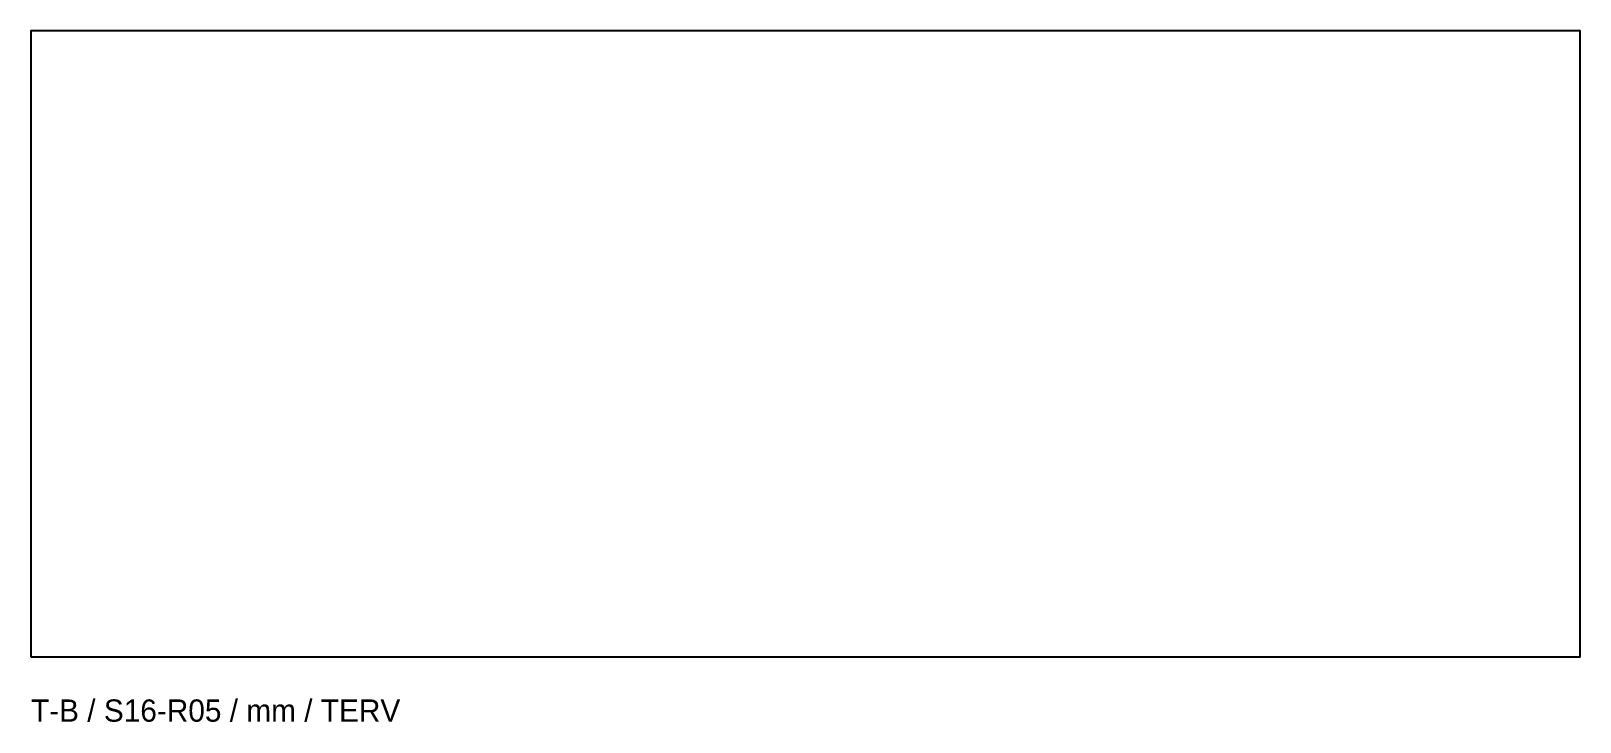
# Model space of a CAD drawing. Header units: millimetres. Extents: x 0 to 834, y -35 to 337.
import ezdxf

# ---------------------------------------------------------------- set-up
doc = ezdxf.new("R2010")
doc.units = ezdxf.units.MM

msp = doc.modelspace()

# ---------------------------------------------------------------- linework, layer by layer
msp.add_lwpolyline([(0, 0), (834, 0), (834, 337), (0, 337)], close=True)

# ---------------------------------------------------------------- texts
msp.add_text('T-B / S16-R05 / mm / TERV', height=12).set_placement((0, -35))

doc.saveas('drawing.dxf')
